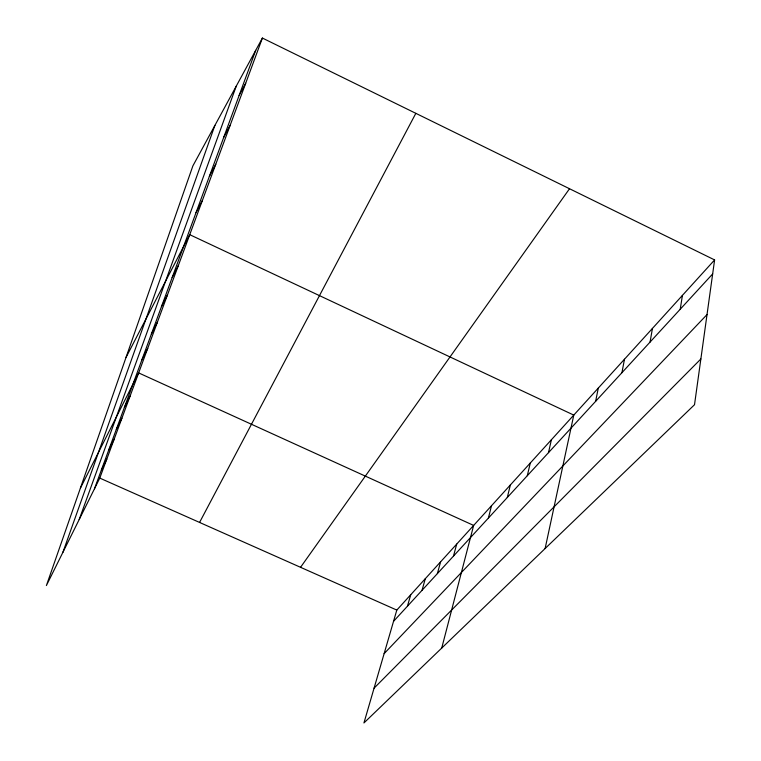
<?xml version="1.0" encoding="UTF-8"?>
<svg xmlns="http://www.w3.org/2000/svg" width="761" height="761" viewBox="0 0 761 761"><rect width="100%" height="100%" fill="white"/><g stroke="black" fill="none" stroke-linecap="round" stroke-linejoin="round"><path stroke-width="1.14" d="M714.608 259.92L694.517 404.719L363.939 722.95L396.814 610.084L714.608 259.92L262.402 38.05L192.885 165.888L46.392 585.551L99.777 478.098L262.402 38.05M680.239 309.223L682.417 295.392M650.065 342.07L652.443 328.41M621.927 372.7L624.477 359.23M595.625 401.342L598.308 388.062M545.123 548.529L573.784 415.097L189.736 234.673L126.05 357.366M548.491 452.652L551.392 439.753M527.297 475.72L530.293 463.011M507.302 497.494L510.355 484.976M488.391 518.079L491.501 505.751M441.732 648.068L473.646 525.423L138.654 372.909L80.409 488.115M453.499 556.063L456.705 544.096M437.375 573.613L440.609 561.827M422.041 590.308L425.294 578.702M407.449 606.203L410.721 594.769M62.868 552.391L214.906 125.394M79.201 519.525L236.233 86.183M94.459 488.809L255.715 50.359M101.384 469.965L106.797 459.121M108.671 450.179L114.16 439.192M116.328 429.356L121.903 418.236M124.385 407.43L130.055 396.177M141.879 359.877L147.729 348.348M151.382 334.031L157.327 322.379M161.456 306.645L167.496 294.878M172.148 277.584L178.274 265.694M196.005 212.709L202.331 200.609M209.361 176.381L215.791 164.195M199.572 522.436L415.839 113.332M223.696 137.418L230.212 125.156M239.106 95.525L245.708 83.225M300.547 567.306L569.523 188.738M393.532 621.347L712.667 273.922M384.124 653.642L707.026 314.588M374.07 688.163L700.862 358.983M99.777 478.098L396.814 610.084"/></g></svg>
